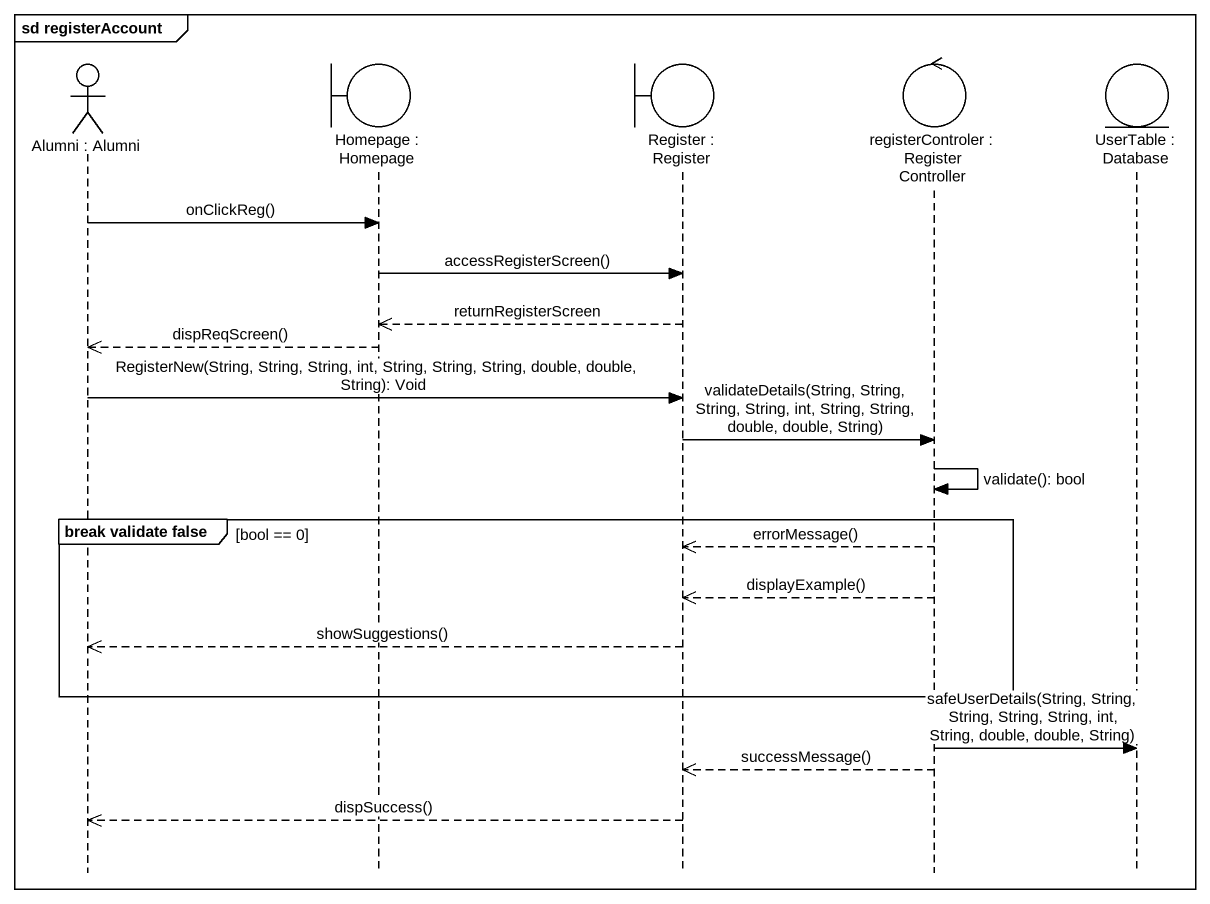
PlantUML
@startuml
mainframe sd registerAccount
hide footbox
actor "Alumni : Alumni" as Alumni
boundary "Homepage : Homepage" as Homepage
boundary "Register : Register" as Register
control "registerControler : RegisterController" as registerControler
entity "UserTable : Database" as UserTable

Alumni -> Homepage : onClickReg()
Homepage -> Register : accessRegisterScreen()
Register -->> Homepage : returnRegisterScreen
Homepage -->> Alumni : dispReqScreen()
Alumni -> Register : RegisterNew(String, String, String, int, String, String, String, double, double, String): Void
Register -> registerControler : validateDetails(String, String, String, String, int, String, String, double, double, String)
registerControler -> registerControler : validate(): bool
group break validate false [bool == 0]
  registerControler -->> Register : errorMessage()
  registerControler -->> Register : displayExample()
  Register -->> Alumni : showSuggestions()
end
registerControler -> UserTable : safeUserDetails(String, String, String, String, String, int, String, double, double, String)
registerControler -->> Register : successMessage()
Register -->> Alumni : dispSuccess()
@enduml
